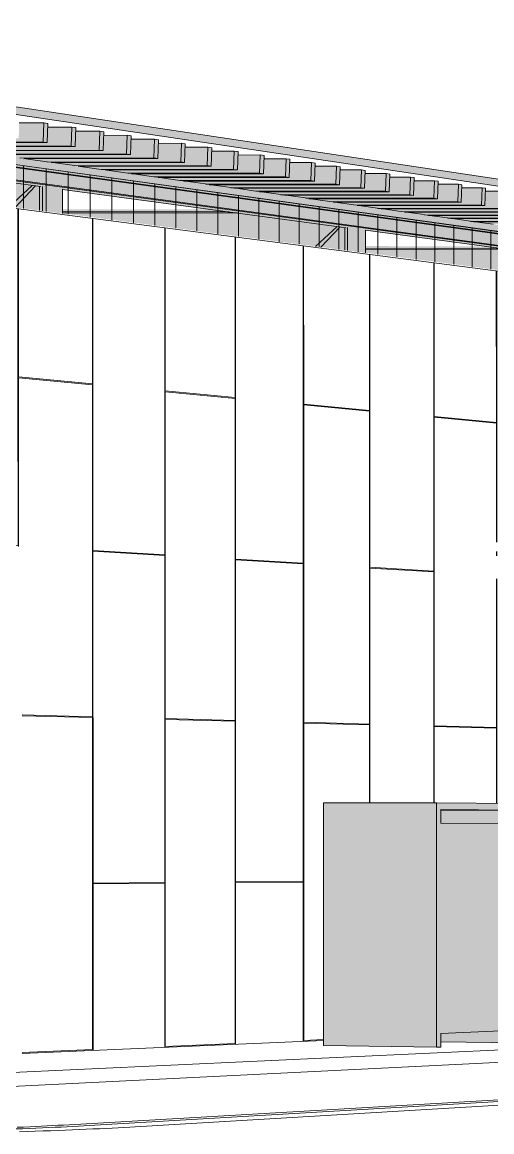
# Model space of a CAD drawing. Header units: inches. Extents: x 31156 to 31160, y -65 to 66.
# Drawn here: x 31156.3395 to 31156.4023, y 59.128 to 59.2765 of the extents above; entities that cross this region are included whole.
import ezdxf

# ---------------------------------------------------------------- set-up
doc = ezdxf.new("R2010")
doc.units = ezdxf.units.IN
doc.header["$MEASUREMENT"] = 0
for name, color, linetype, lineweight in [('A-GLAZ-CURT', 52, 'Continuous', 9), ('A-GLAZ-CWMG', 51, 'Continuous', 9), ('A-ROOF', 132, 'Continuous', 13), ('A-WALL-PATT', 111, 'Continuous', 13), ('C-BLDG-PADS', 91, 'Continuous', 9), ('C-TOPO', 7, 'Continuous', 9), ('Conc', 7, 'Continuous', 9), ('E-ELEC-EQPM', 71, 'Continuous', 9), ('EOP-PR', 4, 'Continuous', 9), ('L-SITE-WALL', 31, 'Continuous', 13), ('S-BEAM', 12, 'Continuous', 9), ('S-COLS', 52, 'Continuous', 9)]:
    doc.layers.add(name, color=color, linetype=linetype, lineweight=lineweight)

# ---------------------------------------------------------------- blocks, each defined once
blk = doc.blocks.new('FP_1-Looking North East')
at = {"layer": 'A-WALL-PATT', "lineweight": 9}
for p, q in [((31156.24639, 59.23776), (31156.24639, 59.26357)), ((31156.24646, 59.23789), (31156.24646, 59.26356)), ((31156.25936, 59.23666), (31156.25936, 59.26188)), ((31156.25943, 59.23652), (31156.25942, 59.26188)), ((31156.27188, 59.23533), (31156.27188, 59.26026)), ((31156.27195, 59.23546), (31156.27195, 59.26025)), ((31156.28399, 59.23431), (31156.28399, 59.25869)), ((31156.28405, 59.23417), (31156.28405, 59.25868)), ((31156.29569, 59.23307), (31156.29569, 59.25717)), ((31156.29575, 59.23319), (31156.29575, 59.25716)), ((31156.30702, 59.23211), (31156.30702, 59.2557)), ((31156.30708, 59.23198), (31156.30708, 59.25569)), ((31156.31798, 59.23095), (31156.31798, 59.25428)), ((31156.31804, 59.23106), (31156.31804, 59.25427)), ((31156.3286, 59.23005), (31156.3286, 59.2529)), ((31156.32866, 59.22993), (31156.32866, 59.25289)), ((31156.33889, 59.22895), (31156.33889, 59.25157)), ((31156.33895, 59.22907), (31156.33895, 59.25156)), ((31156.34887, 59.22812), (31156.34887, 59.25027)), ((31156.34892, 59.228), (31156.34892, 59.25027)), ((31156.35855, 59.22708), (31156.35855, 59.24902)), ((31156.3586, 59.22719), (31156.3586, 59.24901)), ((31156.36794, 59.2263), (31156.36794, 59.2478)), ((31156.36799, 59.22619), (31156.36799, 59.24779)), ((31156.37706, 59.22532), (31156.37706, 59.24662)), ((31156.37711, 59.22543), (31156.3771, 59.24661)), ((31156.38591, 59.22459), (31156.38591, 59.24547)), ((31156.38596, 59.22447), (31156.38596, 59.24546)), ((31156.39452, 59.22366), (31156.39452, 59.24435)), ((31156.39456, 59.22376), (31156.39456, 59.24435)), ((31156.40289, 59.22297), (31156.40288, 59.24327)), ((31156.40293, 59.22286), (31156.40293, 59.24326)), ((31156.24639, 59.21209), (31156.24639, 59.23776)), ((31156.24646, 59.23789), (31156.25936, 59.23666)), ((31156.25936, 59.23653), (31156.24646, 59.23775)), ((31156.24646, 59.21208), (31156.24646, 59.23775)), ((31156.25936, 59.2113), (31156.25936, 59.23653)), ((31156.25943, 59.21129), (31156.25943, 59.23652)), ((31156.27195, 59.23546), (31156.28399, 59.23431)), ((31156.27188, 59.21054), (31156.27188, 59.23533)), ((31156.27195, 59.23533), (31156.28399, 59.23418)), ((31156.27195, 59.21053), (31156.27195, 59.23533)), ((31156.28399, 59.2098), (31156.28399, 59.23418)), ((31156.28405, 59.2098), (31156.28405, 59.23417)), ((31156.2957, 59.20909), (31156.29569, 59.23307)), ((31156.29575, 59.23319), (31156.30702, 59.23211)), ((31156.30702, 59.23199), (31156.29575, 59.23306)), ((31156.29575, 59.20908), (31156.29575, 59.23306)), ((31156.30702, 59.20833), (31156.30702, 59.23199)), ((31156.30708, 59.20839), (31156.30708, 59.23198)), ((31156.31798, 59.20773), (31156.31798, 59.23095)), ((31156.31804, 59.23106), (31156.3286, 59.23005)), ((31156.31804, 59.23094), (31156.3286, 59.22993)), ((31156.31804, 59.1844), (31156.31804, 59.23094)), ((31156.32861, 59.18412), (31156.3286, 59.22993)), ((31156.32866, 59.20708), (31156.32866, 59.22993)), ((31156.3389, 59.20646), (31156.33889, 59.22895)), ((31156.33895, 59.22907), (31156.34887, 59.22812)), ((31156.34887, 59.22801), (31156.33895, 59.22895)), ((31156.33895, 59.20639), (31156.33895, 59.22895)), ((31156.34887, 59.18358), (31156.34887, 59.22801)), ((31156.34892, 59.20585), (31156.34892, 59.228)), ((31156.35855, 59.20526), (31156.35855, 59.22708)), ((31156.3586, 59.22719), (31156.36794, 59.2263)), ((31156.3586, 59.22708), (31156.36794, 59.22619)), ((31156.3586, 59.18333), (31156.3586, 59.22708)), ((31156.36794, 59.18308), (31156.36794, 59.22619)), ((31156.36799, 59.20469), (31156.36799, 59.22619)), ((31156.37706, 59.20414), (31156.37706, 59.22532)), ((31156.37711, 59.22543), (31156.38591, 59.22459)), ((31156.38591, 59.22448), (31156.37711, 59.22532)), ((31156.37711, 59.18284), (31156.37711, 59.22532)), ((31156.38592, 59.18261), (31156.38591, 59.22448)), ((31156.38596, 59.2036), (31156.38596, 59.22447)), ((31156.39452, 59.20308), (31156.39452, 59.22366)), ((31156.39456, 59.22376), (31156.40289, 59.22297)), ((31156.39456, 59.22366), (31156.40289, 59.22286)), ((31156.39457, 59.18238), (31156.39456, 59.22366)), ((31156.40289, 59.20696), (31156.40289, 59.22286)), ((31156.40293, 59.20696), (31156.40293, 59.22286)), ((31156.31798, 59.20773), (31156.30708, 59.20839)), ((31156.30759, 59.20824), (31156.31798, 59.20761)), ((31156.31799, 59.16106), (31156.31798, 59.20761)), ((31156.3389, 59.20646), (31156.32866, 59.20708)), ((31156.32866, 59.20696), (31156.33154, 59.20679)), ((31156.32866, 59.16115), (31156.32866, 59.20696)), ((31156.35855, 59.20526), (31156.34892, 59.20585)), ((31156.34892, 59.20573), (31156.35855, 59.20515)), ((31156.34893, 59.16132), (31156.34892, 59.20573)), ((31156.40289, 59.2051), (31156.40289, 59.20572)), ((31156.40293, 59.2051), (31156.40293, 59.20571)), ((31156.35855, 59.1614), (31156.35855, 59.20515)), ((31156.37706, 59.20414), (31156.36799, 59.20469)), ((31156.36799, 59.20458), (31156.37706, 59.20403)), ((31156.36799, 59.16147), (31156.36799, 59.20458)), ((31156.37706, 59.16155), (31156.37706, 59.20403)), ((31156.39452, 59.20308), (31156.38596, 59.2036)), ((31156.38596, 59.20349), (31156.39452, 59.20297)), ((31156.38596, 59.17205), (31156.38596, 59.20349)), ((31156.39452, 59.17208), (31156.39452, 59.20297)), ((31156.40289, 59.18216), (31156.40289, 59.20203)), ((31156.40293, 59.17201), (31156.40293, 59.20203)), ((31156.32861, 59.18412), (31156.31804, 59.1844)), ((31156.31804, 59.13773), (31156.31804, 59.18427)), ((31156.32861, 59.184), (31156.31804, 59.18427)), ((31156.32861, 59.13818), (31156.32861, 59.184)), ((31156.34887, 59.18358), (31156.33946, 59.18383)), ((31156.34887, 59.18347), (31156.33946, 59.18371)), ((31156.34888, 59.13905), (31156.34887, 59.18347)), ((31156.36794, 59.18308), (31156.3586, 59.18333)), ((31156.3586, 59.13946), (31156.3586, 59.18321)), ((31156.36794, 59.18297), (31156.3586, 59.18321)), ((31156.36795, 59.13986), (31156.36794, 59.18297)), ((31156.38592, 59.18261), (31156.37711, 59.18284)), ((31156.37711, 59.14025), (31156.37711, 59.18273)), ((31156.38592, 59.1825), (31156.37711, 59.18273)), ((31156.38592, 59.17205), (31156.38592, 59.1825)), ((31156.40289, 59.18216), (31156.39457, 59.18238)), ((31156.39457, 59.17208), (31156.39457, 59.18228)), ((31156.40289, 59.18206), (31156.39457, 59.18228)), ((31156.40289, 59.17201), (31156.40289, 59.18206)), ((31156.33154, 59.16117), (31156.32866, 59.16115)), ((31156.35855, 59.1614), (31156.34893, 59.16132)), ((31156.34893, 59.1612), (31156.35855, 59.16128)), ((31156.34893, 59.13893), (31156.34893, 59.1612)), ((31156.35855, 59.13935), (31156.35855, 59.16128)), ((31156.37706, 59.16155), (31156.36799, 59.16147)), ((31156.36799, 59.16136), (31156.37706, 59.16144)), ((31156.36799, 59.13975), (31156.36799, 59.16136)), ((31156.37706, 59.14014), (31156.37706, 59.16144)), ((31156.31799, 59.16106), (31156.30759, 59.16098)), ((31156.30759, 59.16085), (31156.31799, 59.16094)), ((31156.31799, 59.13761), (31156.31799, 59.16094)), ((31156.32866, 59.16103), (31156.33154, 59.16105)), ((31156.32866, 59.13806), (31156.32866, 59.16103)), ((31156.37711, 59.14025), (31156.37977, 59.14037)), ((31156.33946, 59.13864), (31156.34888, 59.13905)), ((31156.34888, 59.13893), (31156.34888, 59.13893)), ((31156.34893, 59.13893), (31156.34893, 59.13893)), ((31156.35855, 59.13935), (31156.35855, 59.13935)), ((31156.3586, 59.13946), (31156.36795, 59.13986)), ((31156.3586, 59.13935), (31156.3586, 59.13935)), ((31156.36795, 59.13975), (31156.36795, 59.13975)), ((31156.36799, 59.13975), (31156.36799, 59.13975)), ((31156.37706, 59.14014), (31156.37706, 59.14014)), ((31156.37711, 59.14014), (31156.37711, 59.14014)), ((31156.31799, 59.13761), (31156.31799, 59.13761)), ((31156.31804, 59.13773), (31156.32861, 59.13818)), ((31156.31804, 59.13761), (31156.31804, 59.13761)), ((31156.32861, 59.13806), (31156.32861, 59.13806)), ((31156.32866, 59.13806), (31156.32866, 59.13806))]:
    blk.add_line(p, q, dxfattribs=at)
blk = doc.blocks.new('FP_12-Looking North East')
at = {"layer": 'A-WALL-PATT', "lineweight": 9}
for p, q in [((31156.33965, 59.25161), (31156.33965, 59.25734)), ((31156.34264, 59.25122), (31156.34264, 59.25692)), ((31156.3456, 59.25083), (31156.3456, 59.25651)), ((31156.34854, 59.25045), (31156.34854, 59.2561)), ((31156.35145, 59.25007), (31156.35145, 59.2557)), ((31156.35433, 59.2497), (31156.35433, 59.2553)), ((31156.35719, 59.24933), (31156.35719, 59.2549)), ((31156.36002, 59.24896), (31156.36002, 59.25451)), ((31156.36283, 59.2486), (31156.36283, 59.25412)), ((31156.36561, 59.24823), (31156.36561, 59.25373)), ((31156.36837, 59.24788), (31156.36837, 59.25335)), ((31156.3711, 59.24752), (31156.3711, 59.25297)), ((31156.37381, 59.24717), (31156.37381, 59.2526)), ((31156.3765, 59.24682), (31156.3765, 59.25222)), ((31156.37916, 59.24647), (31156.37916, 59.25186)), ((31156.3818, 59.24613), (31156.3818, 59.25149)), ((31156.38442, 59.24579), (31156.38442, 59.25111)), ((31156.38702, 59.24545), (31156.38702, 59.25077)), ((31156.38959, 59.24512), (31156.38959, 59.25041)), ((31156.39214, 59.24479), (31156.39214, 59.25006)), ((31156.39467, 59.24446), (31156.39467, 59.2497)), ((31156.39718, 59.24413), (31156.39718, 59.24936)), ((31156.39967, 59.24381), (31156.39967, 59.24901)), ((31156.40214, 59.24349), (31156.40214, 59.24867))]:
    blk.add_line(p, q, dxfattribs=at)

msp = doc.modelspace()

# ---------------------------------------------------------------- hatches: boundary and pattern name
at = {"layer": 'A-GLAZ-CWMG', "lineweight": 5}
for points in [[(31156.60587, 59.2202), (31156.60587, 59.22041), (31156.24658, 59.27026), (31156.24658, 59.27118), (31156.24644, 59.2712), (31156.24645, 59.26984), (31156.60474, 59.22035)], [(31156.6063, 59.22035), (31156.6063, 59.22093), (31156.59802, 59.22209), (31156.59771, 59.2221), (31156.59771, 59.22213), (31156.54093, 59.23009), (31156.54061, 59.23009), (31156.54061, 59.23013), (31156.47623, 59.23913), (31156.47618, 59.23914), (31156.47618, 59.23916), (31156.43107, 59.24546), (31156.43089, 59.24548), (31156.43089, 59.24551), (31156.39032, 59.25117), (31156.39015, 59.25119), (31156.39015, 59.25122), (31156.38714, 59.25161), (31156.38704, 59.25163), (31156.38704, 59.25166), (31156.38393, 59.25206), (31156.38381, 59.25208), (31156.38381, 59.25211), (31156.38068, 59.25252), (31156.3806, 59.25253), (31156.3806, 59.25256), (31156.3774, 59.25298), (31156.37734, 59.253), (31156.37734, 59.25302), (31156.37406, 59.25345), (31156.37389, 59.25347), (31156.37388, 59.2535), (31156.36743, 59.25438), (31156.36737, 59.25439), (31156.36737, 59.25442), (31156.36409, 59.25484), (31156.36398, 59.25487), (31156.36398, 59.25489), (31156.36128, 59.25527), (31156.36105, 59.25527), (31156.36055, 59.25535), (31156.36055, 59.25537), (31156.35782, 59.25576), (31156.35758, 59.25575), (31156.35708, 59.25584), (31156.35708, 59.25586), (31156.35431, 59.25625), (31156.35408, 59.25625), (31156.35357, 59.25634), (31156.35357, 59.25635), (31156.35077, 59.25674), (31156.35036, 59.25677), (31156.35002, 59.25684), (31156.35002, 59.25685), (31156.34719, 59.25724), (31156.34683, 59.25726), (31156.34644, 59.25735), (31156.34644, 59.25735), (31156.34358, 59.25775), (31156.34321, 59.25777), (31156.34281, 59.25782), (31156.34279, 59.25786), (31156.33992, 59.25826), (31156.33948, 59.25829), (31156.33914, 59.25834), (31156.33914, 59.25837), (31156.33621, 59.25878), (31156.33598, 59.25878), (31156.33544, 59.25886), (31156.33544, 59.25889), (31156.33247, 59.25931), (31156.33223, 59.25931), (31156.33169, 59.25938), (31156.33169, 59.25942), (31156.32868, 59.25984), (31156.32844, 59.25984), (31156.32789, 59.25992), (31156.32789, 59.25995), (31156.32485, 59.26038), (31156.32461, 59.26037), (31156.32405, 59.26045), (31156.32405, 59.26049), (31156.32098, 59.26092), (31156.32074, 59.26092), (31156.32017, 59.261), (31156.32017, 59.26103), (31156.31692, 59.26147), (31156.31682, 59.26147), (31156.31624, 59.26155), (31156.31624, 59.26158), (31156.31309, 59.26202), (31156.31285, 59.26202), (31156.31227, 59.2621), (31156.31227, 59.26214), (31156.30908, 59.26259), (31156.30884, 59.26258), (31156.30816, 59.26268), (31156.30816, 59.26271), (31156.30502, 59.26316), (31156.30478, 59.26315), (31156.30418, 59.26324), (31156.30418, 59.26327), (31156.30091, 59.26373), (31156.30067, 59.26373), (31156.30007, 59.26381), (31156.30007, 59.26385), (31156.29675, 59.26431), (31156.29651, 59.26431), (31156.2959, 59.2644), (31156.2959, 59.26443), (31156.29255, 59.2649), (31156.2923, 59.2649), (31156.29168, 59.26499), (31156.29168, 59.26502), (31156.28829, 59.2655), (31156.28804, 59.2655), (31156.28742, 59.26559), (31156.28742, 59.26562), (31156.28397, 59.2661), (31156.28373, 59.2661), (31156.2831, 59.26619), (31156.2831, 59.26623), (31156.27961, 59.26672), (31156.27936, 59.26671), (31156.27872, 59.2668), (31156.27872, 59.26684), (31156.27519, 59.26734), (31156.27494, 59.26733), (31156.2743, 59.26742), (31156.2743, 59.26746), (31156.27072, 59.26796), (31156.27047, 59.26796), (31156.26981, 59.26805), (31156.26981, 59.26809), (31156.26619, 59.2686), (31156.26594, 59.2686), (31156.26528, 59.26869), (31156.26528, 59.26873), (31156.2616, 59.26924), (31156.26135, 59.26924), (31156.26068, 59.26933), (31156.26068, 59.26937), (31156.25696, 59.26989), (31156.2567, 59.26989), (31156.25603, 59.26998), (31156.25603, 59.27002), (31156.25225, 59.27055), (31156.252, 59.27055), (31156.25131, 59.27064), (31156.25131, 59.27068), (31156.24749, 59.27122), (31156.24723, 59.27122), (31156.2466, 59.2713), (31156.2466, 59.27024), (31156.60579, 59.22043)], [(31156.60593, 59.22019), (31156.60593, 59.22024), (31156.24644, 59.26993), (31156.24645, 59.26984), (31156.60472, 59.22035)]]:
    msp.add_hatch(color=256, dxfattribs=at).paths.add_polyline_path(points, flags=0)
at = {"layer": 'A-ROOF', "lineweight": 5}
msp.add_hatch(color=256, dxfattribs=at).paths.add_polyline_path([(31156.61911, 59.22242), (31156.61911, 59.22301), (31156.26338, 59.27655), (31156.26338, 59.27541), (31156.61525, 59.223)], flags=0)
at = {"layer": 'E-ELEC-EQPM', "lineweight": 5}
for points in [[(31156.39489, 59.13935), (31156.39489, 59.17208), (31156.37974, 59.17204), (31156.37974, 59.13956)], [(31156.39548, 59.17105), (31156.40424, 59.1711), (31156.39545, 59.17116), (31156.39547, 59.17107)], [(31156.40747, 59.16929), (31156.40747, 59.17107), (31156.39548, 59.17104), (31156.39548, 59.16935), (31156.40424, 59.16931)], [(31156.40747, 59.13992), (31156.40747, 59.1417), (31156.39548, 59.14119), (31156.39548, 59.14008), (31156.40747, 59.13992)]]:
    msp.add_hatch(color=256, dxfattribs=at).paths.add_polyline_path(points, flags=0)
at = {"layer": 'E-ELEC-EQPM'}
h = msp.add_hatch(color=256, dxfattribs=at)
h.paths.add_polyline_path([(31156.39489, 59.13935), (31156.39545, 59.13937), (31156.39545, 59.14119), (31156.40747, 59.1417), (31156.40747, 59.13992), (31156.40801, 59.13995), (31156.40801, 59.17196), (31156.39489, 59.17208), (31156.39489, 59.14545)], flags=0)
h.paths.add_polyline_path([(31156.40747, 59.16929), (31156.39545, 59.16935), (31156.39545, 59.17116), (31156.40747, 59.17107), (31156.40747, 59.16943)], flags=0)
at = {"layer": 'S-BEAM', "lineweight": 5}
for points in [[(31156.60416, 59.21945), (31156.60416, 59.22042), (31156.24645, 59.26982), (31156.24645, 59.26795), (31156.60211, 59.21972)], [(31156.60468, 59.21928), (31156.60468, 59.21936), (31156.24645, 59.26792), (31156.24645, 59.26777), (31156.60211, 59.21963)], [(31156.60358, 59.21926), (31156.60468, 59.21928), (31156.24645, 59.26777), (31156.24645, 59.26743), (31156.29528, 59.26085), (31156.29549, 59.26086), (31156.29858, 59.26044), (31156.29859, 59.2604), (31156.34197, 59.25455), (31156.34217, 59.25456), (31156.34486, 59.25419), (31156.34487, 59.25416), (31156.38281, 59.24904), (31156.38299, 59.24905), (31156.38536, 59.24871), (31156.38537, 59.24869), (31156.60324, 59.2193)], [(31156.32399, 59.26045), (31156.34224, 59.26051), (31156.34233, 59.26307), (31156.33906, 59.26306), (31156.33899, 59.26098), (31156.32098, 59.26092), (31156.32403, 59.26046), (31156.32399, 59.26046)], [(31156.32783, 59.25991), (31156.34601, 59.25997), (31156.3461, 59.26251), (31156.34287, 59.2625), (31156.34279, 59.26044), (31156.32486, 59.26038), (31156.32787, 59.25993), (31156.32783, 59.25992)], [(31156.33162, 59.25938), (31156.34973, 59.25943), (31156.34983, 59.26196), (31156.34663, 59.26195), (31156.34655, 59.25989), (31156.32885, 59.25982), (31156.33167, 59.2594), (31156.33162, 59.25939)], [(31156.33537, 59.25886), (31156.35342, 59.2589), (31156.35351, 59.26142), (31156.35035, 59.2614), (31156.35027, 59.25936), (31156.33258, 59.25929), (31156.33542, 59.25887), (31156.33537, 59.25887)], [(31156.33908, 59.25834), (31156.35706, 59.25838), (31156.35715, 59.26088), (31156.35403, 59.26087), (31156.35395, 59.25883), (31156.33626, 59.25878), (31156.33913, 59.25835), (31156.33908, 59.25835)], [(31156.34287, 59.25782), (31156.36066, 59.25786), (31156.36075, 59.26034), (31156.35766, 59.26033), (31156.35759, 59.2583), (31156.33992, 59.25827), (31156.34275, 59.25784)], [(31156.34638, 59.25732), (31156.36422, 59.25735), (31156.36431, 59.25982), (31156.36126, 59.25981), (31156.36118, 59.25779), (31156.34358, 59.25775), (31156.34642, 59.25733), (31156.34638, 59.25733)], [(31156.34996, 59.25681), (31156.36774, 59.25684), (31156.36783, 59.2593), (31156.36481, 59.25929), (31156.36473, 59.25727), (31156.3472, 59.25725), (31156.34996, 59.25682)], [(31156.35351, 59.25632), (31156.37122, 59.25634), (31156.37131, 59.25878), (31156.36833, 59.25877), (31156.36825, 59.25677), (31156.35078, 59.25674), (31156.35351, 59.25633)], [(31156.35702, 59.25583), (31156.37466, 59.25584), (31156.37475, 59.25827), (31156.3718, 59.25827), (31156.37172, 59.25627), (31156.35432, 59.25625), (31156.35702, 59.25583)], [(31156.36061, 59.25534), (31156.37806, 59.25535), (31156.37816, 59.25777), (31156.37524, 59.25776), (31156.37516, 59.25577), (31156.35803, 59.25573), (31156.36049, 59.25536)], [(31156.3385, 59.25176), (31156.34123, 59.25465), (31156.3269, 59.25659), (31156.30178, 59.25656), (31156.33446, 59.25229)], [(31156.36392, 59.25486), (31156.38143, 59.25486), (31156.38152, 59.25727), (31156.37864, 59.25726), (31156.37856, 59.25528), (31156.36149, 59.25524), (31156.36392, 59.25487)], [(31156.36732, 59.25438), (31156.38476, 59.25438), (31156.38485, 59.25678), (31156.382, 59.25677), (31156.38192, 59.2548), (31156.3649, 59.25476), (31156.36732, 59.25439)], [(31156.38806, 59.25391), (31156.38815, 59.25629), (31156.38532, 59.25629), (31156.38525, 59.25432), (31156.36826, 59.25429), (31156.37067, 59.25392), (31156.37067, 59.25391), (31156.38702, 59.25391)], [(31156.39131, 59.25344), (31156.39141, 59.25581), (31156.38861, 59.2558), (31156.38854, 59.25384), (31156.37145, 59.25385), (31156.37404, 59.25346), (31156.37389, 59.25345), (31156.38863, 59.25344)], [(31156.39454, 59.25298), (31156.39463, 59.25533), (31156.39186, 59.25533), (31156.39179, 59.25337), (31156.37489, 59.25336), (31156.37728, 59.253), (31156.37728, 59.25299), (31156.39188, 59.25298)], [(31156.39773, 59.25252), (31156.39782, 59.25486), (31156.39508, 59.25486), (31156.39501, 59.25291), (31156.37811, 59.25291), (31156.38054, 59.25254), (31156.38054, 59.25253), (31156.3951, 59.25252)], [(31156.40088, 59.25206), (31156.40097, 59.25439), (31156.39827, 59.25439), (31156.39819, 59.25245), (31156.38147, 59.25244), (31156.38376, 59.25209), (31156.38376, 59.25208), (31156.39828, 59.25206)], [(31156.40401, 59.25161), (31156.4041, 59.25393), (31156.40142, 59.25393), (31156.40134, 59.252), (31156.38466, 59.25199), (31156.38704, 59.25163), (31156.40143, 59.25161)], [(31156.4071, 59.25117), (31156.40719, 59.25347), (31156.40454, 59.25347), (31156.40446, 59.25155), (31156.38783, 59.25155), (31156.39009, 59.2512), (31156.39009, 59.25119), (31156.40456, 59.25117)], [(31156.41015, 59.25073), (31156.41024, 59.25302), (31156.40762, 59.25302), (31156.40755, 59.2511), (31156.39096, 59.25111), (31156.39321, 59.25076), (31156.39321, 59.25076), (31156.40894, 59.25073)], [(31156.41318, 59.25029), (31156.41327, 59.25257), (31156.41067, 59.25257), (31156.4106, 59.25066), (31156.39414, 59.25067), (31156.3963, 59.25033), (31156.3963, 59.25032), (31156.41069, 59.25029)], [(31156.41618, 59.24986), (31156.41626, 59.25213), (31156.4137, 59.25213), (31156.41362, 59.25023), (31156.39725, 59.25023), (31156.39936, 59.2499), (31156.39936, 59.24989), (31156.41371, 59.24986)], [(31156.36715, 59.25116), (31156.36481, 59.25148), (31156.34491, 59.25151), (31156.34492, 59.2512), (31156.36515, 59.25117)], [(31156.37939, 59.24645), (31156.382, 59.24915), (31156.36827, 59.25101), (31156.34491, 59.25105), (31156.34492, 59.25095), (31156.37829, 59.24659)], [(31156.41914, 59.24943), (31156.41923, 59.25169), (31156.41669, 59.25169), (31156.41661, 59.2498), (31156.4003, 59.2498), (31156.40238, 59.24948), (31156.40238, 59.24947), (31156.41771, 59.24943)], [(31156.40381, 59.24622), (31156.40157, 59.24652), (31156.38541, 59.24658), (31156.38542, 59.24629), (31156.40023, 59.24623)]]:
    msp.add_hatch(color=256, dxfattribs=at).paths.add_polyline_path(points, flags=0)
at = {"layer": 'S-BEAM'}
for points in [[(31156.34279, 59.26043), (31156.34288, 59.26299), (31156.34233, 59.26307), (31156.34224, 59.26051)], [(31156.34655, 59.25989), (31156.34665, 59.26243), (31156.3461, 59.26251), (31156.34601, 59.25997)], [(31156.35027, 59.25936), (31156.35037, 59.26188), (31156.34983, 59.26196), (31156.34973, 59.25943)], [(31156.35395, 59.25883), (31156.35404, 59.26134), (31156.35351, 59.26142), (31156.35342, 59.2589)], [(31156.35758, 59.2583), (31156.35768, 59.2608), (31156.35715, 59.26088), (31156.35706, 59.25838)], [(31156.36118, 59.25778), (31156.36127, 59.26027), (31156.36075, 59.26034), (31156.36066, 59.25786), (31156.36072, 59.25785)], [(31156.36473, 59.25727), (31156.36482, 59.25974), (31156.36431, 59.25982), (31156.36422, 59.25735)], [(31156.36824, 59.25677), (31156.36834, 59.25922), (31156.36783, 59.2593), (31156.36774, 59.25684)], [(31156.37172, 59.25626), (31156.37181, 59.25871), (31156.37131, 59.25878), (31156.37122, 59.25634)], [(31156.37516, 59.25577), (31156.37525, 59.2582), (31156.37475, 59.25827), (31156.37466, 59.25584)], [(31156.37855, 59.25528), (31156.37865, 59.25769), (31156.37816, 59.25777), (31156.37806, 59.25535), (31156.37825, 59.25532)], [(31156.38192, 59.25479), (31156.38201, 59.2572), (31156.38152, 59.25727), (31156.38143, 59.25486)], [(31156.38524, 59.25432), (31156.38533, 59.2567), (31156.38485, 59.25678), (31156.38476, 59.25438)], [(31156.38853, 59.25384), (31156.38862, 59.25622), (31156.38815, 59.25629), (31156.38806, 59.25391)], [(31156.39178, 59.25337), (31156.39188, 59.25574), (31156.39141, 59.25581), (31156.39131, 59.25344)], [(31156.395, 59.25291), (31156.39509, 59.25526), (31156.39463, 59.25533), (31156.39454, 59.25298)], [(31156.39819, 59.25245), (31156.39828, 59.25479), (31156.39782, 59.25486), (31156.39773, 59.25252)], [(31156.40134, 59.252), (31156.40143, 59.25432), (31156.40097, 59.25439), (31156.40088, 59.25206)]]:
    msp.add_hatch(color=256, dxfattribs=at).paths.add_polyline_path(points, flags=0)
at = {"layer": 'S-BEAM', "lineweight": 5}
h = msp.add_hatch(color=256, dxfattribs=at)
h.paths.add_polyline_path([(31156.40547, 59.23572), (31156.40567, 59.23573), (31156.40547, 59.23575)], flags=0)
h.paths.add_polyline_path([(31156.41098, 59.23721), (31156.41797, 59.2443), (31156.40461, 59.24608), (31156.38542, 59.24616), (31156.38542, 59.24569), (31156.40547, 59.24307), (31156.40548, 59.23788), (31156.40899, 59.23745)], flags=0)
at = {"layer": 'S-COLS', "lineweight": 5}
for points in [[(31156.34178, 59.25133), (31156.34178, 59.25457), (31156.34079, 59.25471), (31156.33776, 59.25186), (31156.34178, 59.25133)], [(31156.34217, 59.25128), (31156.34216, 59.25456), (31156.34197, 59.25455), (31156.34178, 59.25457), (31156.34178, 59.25133)], [(31156.34486, 59.25093), (31156.34486, 59.25419), (31156.34216, 59.25456), (31156.34217, 59.25128), (31156.34364, 59.25109)], [(31156.38263, 59.24603), (31156.38263, 59.24906), (31156.38158, 59.24921), (31156.37868, 59.24654), (31156.38263, 59.24603)], [(31156.38299, 59.24598), (31156.38299, 59.24905), (31156.38263, 59.24903), (31156.38263, 59.24603), (31156.38266, 59.24602)], [(31156.38536, 59.24567), (31156.38536, 59.24873), (31156.38299, 59.24905), (31156.38299, 59.24598)]]:
    msp.add_hatch(color=256, dxfattribs=at).paths.add_polyline_path(points, flags=0)

# ---------------------------------------------------------------- linework, layer by layer
at = {"layer": 'A-GLAZ-CWMG'}
for p, q in [((31156.60593, 59.22024), (31156.24644, 59.26993)), ((31156.60593, 59.22019), (31156.24644, 59.26984)), ((31156.60586, 59.22018), (31156.24644, 59.26981)), ((31156.60628, 59.22035), (31156.24656, 59.27024)), ((31156.6063, 59.22035), (31156.2466, 59.27024)), ((31156.34281, 59.25786), (31156.33992, 59.25826)), ((31156.34644, 59.25735), (31156.34358, 59.25775)), ((31156.35002, 59.25685), (31156.34719, 59.25724)), ((31156.35357, 59.25635), (31156.35077, 59.25674)), ((31156.35708, 59.25586), (31156.35431, 59.25625)), ((31156.36055, 59.25537), (31156.35782, 59.25576)), ((31156.36398, 59.25489), (31156.36128, 59.25527)), ((31156.36737, 59.25442), (31156.3647, 59.25479)), ((31156.37073, 59.25394), (31156.36809, 59.25431)), ((31156.37406, 59.25348), (31156.37145, 59.25384)), ((31156.37734, 59.25302), (31156.37476, 59.25338)), ((31156.3806, 59.25256), (31156.37804, 59.25292)), ((31156.38381, 59.25211), (31156.38129, 59.25247)), ((31156.387, 59.25166), (31156.3845, 59.25201)), ((31156.39015, 59.25122), (31156.38768, 59.25157)), ((31156.39327, 59.25079), (31156.39083, 59.25113)), ((31156.39636, 59.25035), (31156.39394, 59.25069)), ((31156.39941, 59.24992), (31156.39702, 59.25026)), ((31156.40244, 59.2495), (31156.40007, 59.24983))]:
    msp.add_line(p, q, dxfattribs=at)
at = {"layer": 'A-ROOF'}
for p, q in [((31156.26338, 59.27655), (31156.61911, 59.22301)), ((31156.61911, 59.22242), (31156.26338, 59.27541))]:
    msp.add_line(p, q, dxfattribs=at)
at = {"layer": 'C-BLDG-PADS'}
msp.add_line((31156.33946, 59.13849), (31156.37977, 59.14023), dxfattribs=at)
at = {"layer": 'C-TOPO'}
msp.add_line((31156.33946, 59.13849), (31156.37977, 59.14023), dxfattribs=at)
msp.add_line((31156.33946, 59.13849), (31156.37977, 59.14023), dxfattribs=at)
at = {"layer": 'Conc'}
for p, q in [((31156.57508, 59.14585), (31156.27622, 59.13103)), ((31156.28681, 59.13355), (31156.44085, 59.14076))]:
    msp.add_line(p, q, dxfattribs=at)
at = {"layer": 'E-ELEC-EQPM'}
for p, q in [((31156.37974, 59.17204), (31156.39489, 59.17208)), ((31156.37974, 59.13956), (31156.37974, 59.17204)), ((31156.40801, 59.17196), (31156.39489, 59.17208)), ((31156.39489, 59.17208), (31156.39489, 59.13935)), ((31156.39545, 59.16935), (31156.39545, 59.17116)), ((31156.39545, 59.17116), (31156.40747, 59.17107)), ((31156.40747, 59.17107), (31156.39548, 59.17105)), ((31156.40747, 59.16929), (31156.39545, 59.16935)), ((31156.39545, 59.14119), (31156.40747, 59.1417)), ((31156.39545, 59.13937), (31156.39545, 59.14119)), ((31156.37974, 59.13956), (31156.39489, 59.13935)), ((31156.39489, 59.13935), (31156.39545, 59.13937)), ((31156.39548, 59.14008), (31156.40747, 59.13992))]:
    msp.add_line(p, q, dxfattribs=at)
at = {"layer": 'EOP-PR'}
for p, q in [((31156.34497, 59.12894), (31156.58041, 59.14261)), ((31156.3484, 59.12887), (31156.58286, 59.14258)), ((31156.35531, 59.12873), (31156.58779, 59.14253))]:
    msp.add_line(p, q, dxfattribs=at)
for points in [[(31156.33857, 59.12841, 0), (31156.3395, 59.12844, 0), (31156.34041, 59.12848, 0), (31156.3413, 59.12852, 0), (31156.34218, 59.12855, 0), (31156.34303, 59.12859, 0), (31156.34386, 59.12863, 0), (31156.34467, 59.12867, 0), (31156.34546, 59.12871, 0), (31156.34622, 59.12875, 0), (31156.34697, 59.12879, 0), (31156.3477, 59.12883, 0), (31156.3484, 59.12887, 0)], [(31156.33879, 59.12863, 0), (31156.33964, 59.12867, 0), (31156.34046, 59.1287, 0), (31156.34126, 59.12874, 0), (31156.34205, 59.12878, 0), (31156.34281, 59.12882, 0), (31156.34355, 59.12886, 0), (31156.34427, 59.1289, 0), (31156.34497, 59.12894, 0)], [(31156.33908, 59.12803, 0), (31156.34015, 59.12807, 0), (31156.34121, 59.1281, 0), (31156.34224, 59.12814, 0), (31156.34326, 59.12818, 0), (31156.34425, 59.12821, 0), (31156.34523, 59.12825, 0), (31156.34618, 59.12829, 0), (31156.34711, 59.12833, 0), (31156.34803, 59.12837, 0), (31156.34892, 59.12841, 0), (31156.34979, 59.12844, 0), (31156.35064, 59.12849, 0), (31156.35147, 59.12853, 0), (31156.35228, 59.12857, 0), (31156.35307, 59.12861, 0), (31156.35384, 59.12865, 0), (31156.35458, 59.12869, 0), (31156.35531, 59.12873, 0)]]:
    msp.add_polyline3d(points, dxfattribs=at)
at = {"layer": 'L-SITE-WALL'}
for p, q in [((31156.40516, 59.24297), (31156.24282, 59.26403)), ((31156.33946, 59.13853), (31156.37977, 59.14026))]:
    msp.add_line(p, q, dxfattribs=at)
at = {"layer": 'S-BEAM'}
for p, q in [((31156.24645, 59.26792), (31156.60468, 59.21936)), ((31156.24645, 59.26777), (31156.60468, 59.21928)), ((31156.33906, 59.26306), (31156.34233, 59.26307)), ((31156.34233, 59.26307), (31156.34224, 59.26051)), ((31156.34288, 59.26299), (31156.34233, 59.26307)), ((31156.34279, 59.26043), (31156.34288, 59.26299)), ((31156.34287, 59.2625), (31156.3461, 59.26251)), ((31156.3461, 59.26251), (31156.34601, 59.25997)), ((31156.34665, 59.26243), (31156.3461, 59.26251)), ((31156.34655, 59.25989), (31156.34665, 59.26243)), ((31156.34663, 59.26195), (31156.34983, 59.26196)), ((31156.34983, 59.26196), (31156.34973, 59.25943)), ((31156.35037, 59.26188), (31156.34983, 59.26196)), ((31156.35027, 59.25936), (31156.35037, 59.26188)), ((31156.35035, 59.2614), (31156.35351, 59.26142)), ((31156.35351, 59.26142), (31156.35342, 59.2589)), ((31156.35404, 59.26134), (31156.35351, 59.26142)), ((31156.35395, 59.25883), (31156.35404, 59.26134)), ((31156.35403, 59.26087), (31156.35715, 59.26088)), ((31156.35715, 59.26088), (31156.35706, 59.25838)), ((31156.35768, 59.2608), (31156.35715, 59.26088)), ((31156.35758, 59.2583), (31156.35768, 59.2608)), ((31156.29858, 59.2604), (31156.34197, 59.25455)), ((31156.32405, 59.26045), (31156.34224, 59.26051)), ((31156.32461, 59.26037), (31156.34279, 59.26043)), ((31156.32789, 59.25992), (31156.34601, 59.25997)), ((31156.32844, 59.25984), (31156.34655, 59.25989)), ((31156.33169, 59.25938), (31156.34973, 59.25943)), ((31156.33223, 59.25931), (31156.35027, 59.25936)), ((31156.34224, 59.26051), (31156.34279, 59.26043)), ((31156.34601, 59.25997), (31156.34655, 59.25989)), ((31156.34973, 59.25943), (31156.35027, 59.25936)), ((31156.35766, 59.26033), (31156.36075, 59.26034)), ((31156.36075, 59.26034), (31156.36066, 59.25786)), ((31156.36127, 59.26027), (31156.36075, 59.26034)), ((31156.36118, 59.25778), (31156.36127, 59.26027)), ((31156.36126, 59.25981), (31156.36431, 59.25982)), ((31156.36431, 59.25982), (31156.36422, 59.25735)), ((31156.36482, 59.25974), (31156.36431, 59.25982)), ((31156.36473, 59.25727), (31156.36482, 59.25974)), ((31156.36481, 59.25929), (31156.36783, 59.2593)), ((31156.36783, 59.2593), (31156.36774, 59.25684)), ((31156.36834, 59.25922), (31156.36783, 59.2593)), ((31156.36824, 59.25677), (31156.36834, 59.25922)), ((31156.33544, 59.25886), (31156.35342, 59.2589)), ((31156.33598, 59.25878), (31156.35395, 59.25883)), ((31156.33914, 59.25834), (31156.35706, 59.25838)), ((31156.33968, 59.25826), (31156.35758, 59.2583)), ((31156.34281, 59.25782), (31156.36066, 59.25786)), ((31156.34334, 59.25775), (31156.36118, 59.25778)), ((31156.35342, 59.2589), (31156.35395, 59.25883)), ((31156.35706, 59.25838), (31156.35758, 59.2583)), ((31156.36066, 59.25786), (31156.36118, 59.25778)), ((31156.36833, 59.25877), (31156.37131, 59.25878)), ((31156.37131, 59.25878), (31156.37122, 59.25634)), ((31156.37181, 59.25871), (31156.37131, 59.25878)), ((31156.37172, 59.25626), (31156.37181, 59.25871)), ((31156.3718, 59.25827), (31156.37475, 59.25827)), ((31156.37475, 59.25827), (31156.37466, 59.25584)), ((31156.37525, 59.2582), (31156.37475, 59.25827)), ((31156.37516, 59.25577), (31156.37525, 59.2582)), ((31156.37524, 59.25776), (31156.37816, 59.25777)), ((31156.37816, 59.25777), (31156.37806, 59.25535)), ((31156.37865, 59.25769), (31156.37816, 59.25777)), ((31156.37855, 59.25528), (31156.37865, 59.25769)), ((31156.34644, 59.25732), (31156.36422, 59.25735)), ((31156.34696, 59.25724), (31156.36473, 59.25727)), ((31156.35002, 59.25681), (31156.36774, 59.25684)), ((31156.35054, 59.25674), (31156.36824, 59.25677)), ((31156.35357, 59.25632), (31156.37122, 59.25634)), ((31156.35408, 59.25625), (31156.37172, 59.25626)), ((31156.36422, 59.25735), (31156.36473, 59.25727)), ((31156.36774, 59.25684), (31156.36824, 59.25677)), ((31156.37122, 59.25634), (31156.37172, 59.25626)), ((31156.37864, 59.25726), (31156.38152, 59.25727)), ((31156.38152, 59.25727), (31156.38143, 59.25486)), ((31156.38201, 59.2572), (31156.38152, 59.25727)), ((31156.38192, 59.25479), (31156.38201, 59.2572)), ((31156.382, 59.25677), (31156.38485, 59.25678)), ((31156.38485, 59.25678), (31156.38476, 59.25438)), ((31156.38533, 59.2567), (31156.38485, 59.25678)), ((31156.38524, 59.25432), (31156.38533, 59.2567)), ((31156.38532, 59.25629), (31156.38815, 59.25629)), ((31156.38815, 59.25629), (31156.38806, 59.25391)), ((31156.38862, 59.25622), (31156.38815, 59.25629)), ((31156.38853, 59.25384), (31156.38862, 59.25622)), ((31156.35708, 59.25583), (31156.37466, 59.25584)), ((31156.35758, 59.25575), (31156.37516, 59.25577)), ((31156.36055, 59.25534), (31156.37806, 59.25535)), ((31156.36105, 59.25527), (31156.37855, 59.25528)), ((31156.36398, 59.25486), (31156.38143, 59.25486)), ((31156.36447, 59.25479), (31156.38192, 59.25479)), ((31156.37466, 59.25584), (31156.37516, 59.25577)), ((31156.37806, 59.25535), (31156.37855, 59.25528)), ((31156.38143, 59.25486), (31156.38192, 59.25479)), ((31156.38861, 59.2558), (31156.39141, 59.25581)), ((31156.39141, 59.25581), (31156.39131, 59.25344)), ((31156.39188, 59.25574), (31156.39141, 59.25581)), ((31156.39178, 59.25337), (31156.39188, 59.25574)), ((31156.39186, 59.25533), (31156.39463, 59.25533)), ((31156.39463, 59.25533), (31156.39454, 59.25298)), ((31156.39509, 59.25526), (31156.39463, 59.25533)), ((31156.395, 59.25291), (31156.39509, 59.25526)), ((31156.39508, 59.25486), (31156.39782, 59.25486)), ((31156.39782, 59.25486), (31156.39773, 59.25252)), ((31156.39828, 59.25479), (31156.39782, 59.25486)), ((31156.39819, 59.25245), (31156.39828, 59.25479)), ((31156.3385, 59.25176), (31156.34123, 59.25465)), ((31156.34486, 59.25416), (31156.38281, 59.24904)), ((31156.36737, 59.25438), (31156.38476, 59.25438)), ((31156.36786, 59.25431), (31156.38524, 59.25432)), ((31156.37073, 59.25391), (31156.38806, 59.25391)), ((31156.37122, 59.25384), (31156.38853, 59.25384)), ((31156.37406, 59.25345), (31156.39131, 59.25344)), ((31156.37453, 59.25338), (31156.39178, 59.25337)), ((31156.38476, 59.25438), (31156.38524, 59.25432)), ((31156.38806, 59.25391), (31156.38853, 59.25384)), ((31156.39131, 59.25344), (31156.39178, 59.25337)), ((31156.39827, 59.25439), (31156.40097, 59.25439)), ((31156.40097, 59.25439), (31156.40088, 59.25206)), ((31156.40143, 59.25432), (31156.40097, 59.25439)), ((31156.40134, 59.252), (31156.40143, 59.25432)), ((31156.40142, 59.25393), (31156.4041, 59.25393)), ((31156.37734, 59.25299), (31156.39454, 59.25298)), ((31156.37782, 59.25292), (31156.395, 59.25291)), ((31156.3806, 59.25253), (31156.39773, 59.25252)), ((31156.38106, 59.25247), (31156.39819, 59.25245)), ((31156.38381, 59.25208), (31156.40088, 59.25206)), ((31156.38428, 59.25201), (31156.40134, 59.252)), ((31156.39454, 59.25298), (31156.395, 59.25291)), ((31156.39773, 59.25252), (31156.39819, 59.25245)), ((31156.40088, 59.25206), (31156.40134, 59.252)), ((31156.34491, 59.2512), (31156.36715, 59.25116)), ((31156.36827, 59.25101), (31156.34491, 59.25105)), ((31156.387, 59.25163), (31156.40401, 59.25161)), ((31156.38746, 59.25157), (31156.40446, 59.25155)), ((31156.39015, 59.25119), (31156.4071, 59.25117)), ((31156.39061, 59.25113), (31156.40754, 59.2511)), ((31156.39327, 59.25075), (31156.41015, 59.25073)), ((31156.39372, 59.25069), (31156.4106, 59.25066)), ((31156.39636, 59.25032), (31156.41318, 59.25029)), ((31156.3968, 59.25026), (31156.41362, 59.25023)), ((31156.37939, 59.24645), (31156.382, 59.24915)), ((31156.39941, 59.24989), (31156.41618, 59.24986)), ((31156.39985, 59.24983), (31156.41661, 59.2498)), ((31156.38536, 59.24869), (31156.41883, 59.24418)), ((31156.38541, 59.24629), (31156.40381, 59.24622)), ((31156.40481, 59.24608), (31156.38542, 59.24616))]:
    msp.add_line(p, q, dxfattribs=at)
at = {"layer": 'S-COLS'}
for p, q in [((31156.34079, 59.25471), (31156.33776, 59.25186)), ((31156.34178, 59.25457), (31156.34178, 59.25133)), ((31156.34217, 59.25128), (31156.34216, 59.25456)), ((31156.34486, 59.25419), (31156.34486, 59.25093)), ((31156.38158, 59.24921), (31156.37868, 59.24654)), ((31156.38263, 59.24903), (31156.38263, 59.24603)), ((31156.38299, 59.24598), (31156.38299, 59.24905)), ((31156.38536, 59.24871), (31156.38536, 59.24567))]:
    msp.add_line(p, q, dxfattribs=at)

# ---------------------------------------------------------------- block references
at = {"layer": 'A-GLAZ-CURT'}
msp.add_blockref('FP_12-Looking North East', (0, 0), dxfattribs=at)
at = {"layer": 'L-SITE-WALL', "lineweight": 9}
msp.add_blockref('FP_1-Looking North East', (0, 0), dxfattribs=at)

doc.saveas('drawing.dxf')
